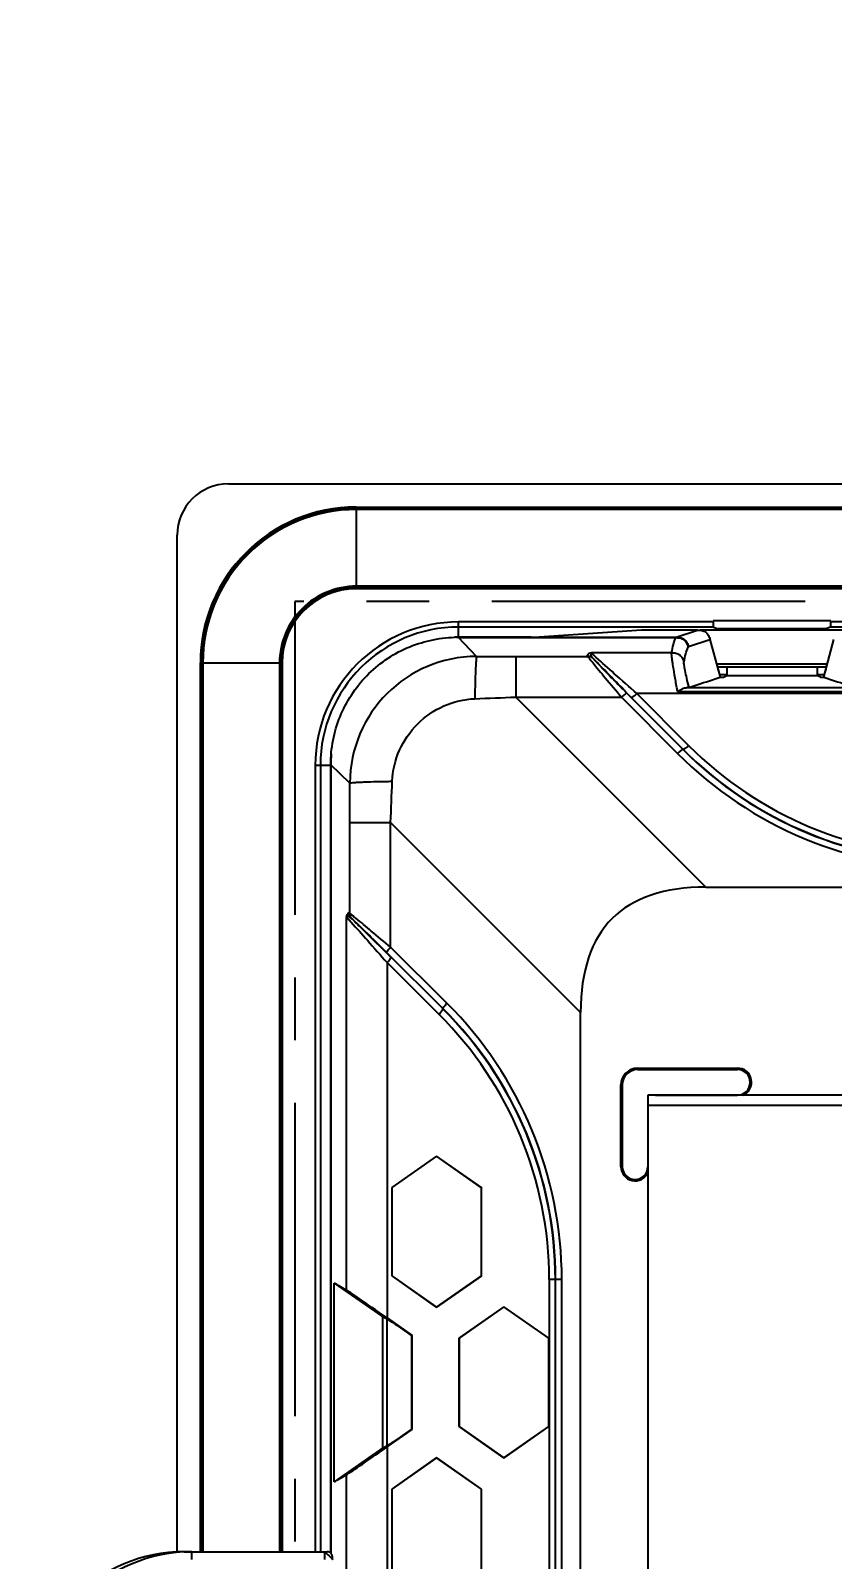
# Model space of a CAD drawing. Header units: millimetres. Extents: x 0 to 594, y 0 to 420.
# Drawn here: x 397.1 to 428.4, y 223.2 to 283 of the extents above; entities that cross this region are included whole.
import ezdxf

# ---------------------------------------------------------------- set-up
doc = ezdxf.new("R2010")
doc.units = ezdxf.units.MM
doc.header["$LTSCALE"] = 32.67
doc.linetypes.add('CENTER', pattern=[0.6, 0.375, -0.075, 0.075, -0.075])
doc.layers.get('0').update_dxf_attribs({"linetype": 'CONTINUOUS'})
for name, color, linetype in [('AUSFORMSCHRAEGEN', 7, 'CONTINUOUS'), ('FASEN', 7, 'CONTINUOUS'), ('KURVEN', 7, 'CONTINUOUS'), ('RUNDUNGEN', 7, 'CONTINUOUS'), ('ZEICHNUNGSBEMASSUNGEN', 7, 'CONTINUOUS')]:
    doc.layers.add(name, color=color, linetype=linetype)
doc.styles.get("Standard").update_dxf_attribs({"font": 'txt', "width": 0.7})
doc.dimstyles.new('DIMSTYLE_7', dxfattribs={"dimtxt": 3.5, "dimasz": 3.5, "dimexe": 2, "dimexo": 0, "dimgap": 0.875, "dimtad": 1, "dimdec": 1, "dimtxsty": 'STANDARD', "dimblk": '_FILLED', "dimblk1": '_FILLED', "dimblk2": '_FILLED', "dimcen": 0.09, "dimadec": 0, "dimazin": 0, "dimtp": 0.1, "dimtm": 0.1, "dimtfac": 1, "dimtdec": 1, "dimtofl": 0, "dimtmove": 0, "dimatfit": 3, "dimldrblk": '_FILLED', "dimfxl": 1, "dimtolj": 1, "dimarcsym": 0})

# ---------------------------------------------------------------- blocks, each defined once
blk = doc.blocks.new('_FILLED')
at = {"color": 0, "linetype": 'BYBLOCK'}
blk.add_solid([(0, 0), (-1, 0.143), (-1, -0.143)], dxfattribs=at)
blk = doc.blocks.new('*D9')
at = {"layer": 'ZEICHNUNGSBEMASSUNGEN', "color": 2, "linetype": 'CONTINUOUS'}
for p, q in [((495.803, 271.011), (495.803, 283.002)), ((495.803, 283.002), (495.803, 268.144)), ((473.052, 271.011), (497.803, 271.011)), ((495.803, 257.777), (495.803, 268.144)), ((495.803, 265.277), (495.803, 257.777))]:
    blk.add_line(p, q, dxfattribs=at)
at = {"layer": 'ZEICHNUNGSBEMASSUNGEN', "color": 2, "linetype": 'CONTINUOUS', "xscale": 3.5, "yscale": 3.5, "zscale": 3.5}
for p, rotation in [((495.803, 271.011), 270), ((495.803, 265.277), 90)]:
    blk.add_blockref('_FILLED', p, dxfattribs=dict(at, rotation=rotation))

msp = doc.modelspace()

# ---------------------------------------------------------------- linework, layer by layer
at = {"color": 9, "linetype": 'CONTINUOUS'}
for p, q in [((409.8022, 264.277), (409.8022, 261.277)), ((403.8022, 258.277), (406.8022, 258.277))]:
    msp.add_line(p, q, dxfattribs=at)
at = {"color": 7, "linetype": 'CONTINUOUS'}
for p, q in [((466.5522, 264.277), (409.8022, 264.277)), ((466.5522, 261.277), (409.8022, 261.277)), ((403.8022, 258.277), (403.8022, 223.527)), ((406.8022, 258.277), (406.8022, 223.527)), ((421.2022, 241.377), (421.2022, 191.977)), ((457.215, 241.377), (421.2022, 241.377)), ((455.015, 240.977), (421.2022, 240.977)), ((403.0677, 223.527), (408.6688, 223.527)), ((408.87, 223.2984), (408.8696, 223.3149)), ((408.8703, 223.2781), (408.87, 223.2984)), ((408.8705, 223.2532), (408.8703, 223.2781)), ((408.8706, 223.2271), (408.8705, 223.2532))]:
    msp.add_line(p, q, dxfattribs=at)
msp.add_lwpolyline([(408.8696, 223.3149), (408.8694, 223.3218), (408.8692, 223.328), (408.8689, 223.334), (408.8685, 223.341), (408.8677, 223.349), (408.8664, 223.3586), (408.8644, 223.369), (408.8618, 223.3795), (408.8585, 223.3903), (408.8545, 223.4014), (408.8496, 223.4125), (408.844, 223.4235), (408.8376, 223.4343), (408.8304, 223.4448), (408.8224, 223.4551), (408.8136, 223.4649), (408.8041, 223.4743), (408.7937, 223.4832), (408.7826, 223.4915), (408.7706, 223.4991), (408.758, 223.506), (408.7446, 223.512), (408.7305, 223.5172), (408.7158, 223.5214), (408.7006, 223.5244), (408.6849, 223.5263), (408.6688, 223.527)], dxfattribs=at)
for centre, radius, start, end in [((409.8022, 258.277), 6, 89.998857, 180.001097), ((409.8022, 258.277), 3, 89.996177, 180.003602), ((403.0682, 217.5274), 5.9996, 90.004754, 180.004488)]:
    msp.add_arc(centre, radius, start, end, dxfattribs=at)
at = {"color": 9, "linetype": 'CONTINUOUS'}
msp.add_arc((403.3719, 217.5275), 5.9996, 90.004999, 180.004729, dxfattribs=at)
for points, knots in [([(403.3766, 223.227), (403.3766, 223.2464), (403.3765, 223.2847), (403.3762, 223.3403), (403.3758, 223.3915), (403.3751, 223.4364), (403.3745, 223.469), (403.3739, 223.4907), (403.3734, 223.5033), (403.3729, 223.5129), (403.3726, 223.5206), (403.3718, 223.524), (403.3719, 223.527), (403.3714, 223.527)], [0, 0, 0, 0, 0.1948104, 0.3825038, 0.5552635, 0.7066807, 0.8310279, 0.8814552, 0.9234252, 0.9565142, 0.9803814, 0.994876, 1, 1, 1, 1]), ([(408.5706, 223.527), (408.5712, 223.527), (408.5729, 223.526), (408.5758, 223.5239), (408.5798, 223.5203), (408.5875, 223.5131), (408.5998, 223.5006), (408.6184, 223.4827), (408.6416, 223.4611), (408.6775, 223.4269), (408.724, 223.3807), (408.7704, 223.3343), (408.8048, 223.2986), (408.8262, 223.2752), (408.8441, 223.2563), (408.8567, 223.244), (408.8639, 223.2362), (408.8675, 223.2321), (408.8694, 223.2291), (408.8706, 223.2276), (408.8706, 223.2271)], [0, 0, 0, 0, 0.0045056, 0.0130119, 0.0256091, 0.0422618, 0.087678, 0.1492504, 0.2251184, 0.3110884, 0.4997265, 0.6881741, 0.7741592, 0.8504351, 0.9123231, 0.9577401, 0.9745669, 0.9874834, 0.9960991, 1, 1, 1, 1]), ([(408.5758, 223.227), (408.5758, 223.2464), (408.5757, 223.2847), (408.5754, 223.3403), (408.575, 223.3915), (408.5744, 223.4364), (408.5737, 223.469), (408.5731, 223.4907), (408.5727, 223.5033), (408.5721, 223.5129), (408.5719, 223.5206), (408.571, 223.524), (408.5711, 223.527), (408.5706, 223.527)], [0, 0, 0, 0, 0.1948104, 0.3825038, 0.5552635, 0.7066807, 0.8310279, 0.8814552, 0.9234252, 0.9565142, 0.9803814, 0.994876, 1, 1, 1, 1])]:
    msp.add_open_spline(points, degree=3, knots=knots, dxfattribs=at)
at = {"layer": 'AUSFORMSCHRAEGEN', "color": 7, "linetype": 'CONTINUOUS'}
for p, q in [((404.8022, 265.277), (466.5617, 265.277)), ((402.8022, 223.5175), (402.8022, 263.277)), ((420.9506, 259.5597), (416.9466, 259.2883)), ((428.8553, 259.5615), (423.2499, 259.5615)), ((428.354, 259.9287), (423.7505, 259.9287)), ((428.1522, 259.6165), (423.9522, 259.6165)), ((423.8863, 258.237), (428.2182, 258.237)), ((423.9025, 258.1767), (423.9522, 258.127)), ((423.9522, 257.9921), (423.9522, 258.127)), ((423.9522, 258.127), (428.1522, 258.127)), ((424.1522, 257.7226), (424.2829, 257.782)), ((424.2829, 258.127), (424.2829, 257.782)), ((424.2829, 257.782), (427.8216, 257.782)), ((427.8216, 258.127), (427.8216, 257.782)), ((427.9522, 257.7226), (427.8216, 257.782)), ((428.202, 258.1767), (428.1522, 258.127)), ((428.1522, 258.127), (428.1522, 257.9921)), ((408.8022, 254.277), (408.8022, 223.4759)), ((424.7022, 242.382), (420.8022, 242.382)), ((420.2022, 241.782), (420.2022, 238.582)), ((421.5022, 241.382), (424.7022, 241.382)), ((412.9423, 238.9964), (411.1857, 237.7664)), ((412.9422, 238.9877), (411.1928, 237.7627)), ((412.9423, 238.9964), (412.9422, 238.9877)), ((414.6928, 237.762), (412.9422, 238.9877)), ((414.6999, 237.7657), (412.9423, 238.9964)), ((411.1857, 237.7664), (411.1857, 234.309)), ((411.1857, 237.7664), (411.1928, 237.7627)), ((411.1928, 237.7627), (411.1928, 234.3127)), ((414.6999, 237.7657), (414.6928, 237.762)), ((414.6928, 234.312), (414.6928, 237.762)), ((414.6999, 234.3082), (414.6999, 237.7657)), ((408.9333, 226.2625), (408.9333, 234.0314)), ((408.9333, 234.0314), (410.8432, 232.7092)), ((411.1857, 234.309), (411.1928, 234.3127)), ((411.1857, 234.309), (412.9433, 233.0783)), ((411.1928, 234.3127), (412.9433, 233.087)), ((412.9433, 233.087), (414.6928, 234.312)), ((412.9433, 233.0783), (414.6999, 234.3082)), ((414.6999, 234.3082), (414.6928, 234.312)), ((410.8432, 227.5847), (410.8432, 232.7092)), ((411.0012, 232.62), (411.0012, 227.6739)), ((411.0037, 232.6709), (411.99, 231.9833)), ((412.9433, 233.0783), (412.9433, 233.087)), ((415.5723, 233.1064), (413.8157, 231.8764)), ((415.5722, 233.0977), (413.8228, 231.8727)), ((415.5723, 233.1064), (415.5722, 233.0977)), ((417.3228, 231.872), (415.5722, 233.0977)), ((417.3299, 231.8757), (415.5723, 233.1064)), ((411.2386, 232.4823), (411.1973, 232.5065)), ((411.3977, 232.3734), (411.9713, 231.9735)), ((411.99, 231.9833), (411.9713, 231.9735)), ((411.9713, 228.3204), (411.9713, 231.9735)), ((411.99, 228.3106), (411.99, 231.9833)), ((413.8157, 231.8764), (413.8157, 228.419)), ((413.8157, 231.8764), (413.8228, 231.8727)), ((413.8228, 231.8727), (413.8228, 228.4227)), ((417.3299, 231.8757), (417.3228, 231.872)), ((417.3228, 228.422), (417.3228, 231.872)), ((417.3299, 228.4182), (417.3299, 231.8757)), ((413.8157, 228.419), (413.8228, 228.4227)), ((413.8157, 228.419), (415.5733, 227.1883)), ((413.8228, 228.4227), (415.5733, 227.197)), ((415.5733, 227.197), (417.3228, 228.422)), ((415.5733, 227.1883), (417.3299, 228.4182)), ((417.3299, 228.4182), (417.3228, 228.422)), ((411.0037, 227.623), (411.99, 228.3106)), ((411.2386, 227.8116), (411.1973, 227.7874)), ((411.3977, 227.9205), (411.9713, 228.3204)), ((411.99, 228.3106), (411.9713, 228.3204)), ((410.8432, 227.5847), (408.9333, 226.2625)), ((412.9423, 227.2064), (411.1857, 225.9764)), ((412.9422, 227.1977), (411.1928, 225.9727)), ((412.9423, 227.2064), (412.9422, 227.1977)), ((414.6928, 225.972), (412.9422, 227.1977)), ((414.6999, 225.9757), (412.9423, 227.2064)), ((415.5733, 227.1883), (415.5733, 227.197)), ((411.1857, 225.9764), (411.1857, 222.519)), ((411.1857, 225.9764), (411.1928, 225.9727)), ((411.1928, 225.9727), (411.1928, 222.5227)), ((414.6999, 225.9757), (414.6928, 225.972)), ((414.6928, 222.522), (414.6928, 225.972)), ((414.6999, 222.5182), (414.6999, 225.9757))]:
    msp.add_line(p, q, dxfattribs=at)
at = {"layer": 'AUSFORMSCHRAEGEN', "color": 9, "linetype": 'CONTINUOUS'}
for p, q in [((470.2772, 257.082), (420.773, 257.082)), ((409.4122, 248.3416), (409.4122, 233.7599)), ((411.0038, 246.5597), (411.0037, 232.6709)), ((411.0037, 227.623), (411.0037, 220.8809)), ((409.4122, 226.534), (409.4122, 221.9699))]:
    msp.add_line(p, q, dxfattribs=at)
at = {"layer": 'AUSFORMSCHRAEGEN', "color": 7, "linetype": 'CONTINUOUS'}
for centre, radius, start, end in [((404.8022, 263.277), 2, 90, 180), ((413.8022, 254.277), 5, 174.902023, 180), ((420.8022, 241.782), 0.6, 90, 180), ((424.7022, 241.882), 0.5, 270, 90), ((421.5022, 241.082), 0.3, 90, 99.373055), ((420.7022, 238.582), 0.5, 180, 360)]:
    msp.add_arc(centre, radius, start, end, dxfattribs=at)
for centre, major_axis, ratio, start_param, end_param in [((421.3864, 259.5577), (0.45, 0), 0.0174551, 1.5707963, 2.8895671), ((533.3796, 146.7178), (124.9969, -87.5369), 0.0100078, 3.0199812, 3.0544493), ((411.3956, 232.3673), (2, -1.4006), 0.0100078, 1.775027, 3.0199812), ((533.3796, 146.7178), (123.197, -86.2763), 0.0100078, 3.0199812, 3.044762), ((411.4369, 232.3431), (0.2, -0.1401), 0.0100078, 1.775027, 3.0181124), ((533.3796, 313.5761), (123.197, 86.2763), 0.0100078, -3.044762, -3.0199812), ((411.4369, 227.9508), (0.2, 0.1401), 0.0100078, -3.0181124, -1.775027), ((411.3956, 227.9266), (2, 1.4006), 0.0100078, -3.0199812, -1.775027), ((533.3796, 313.5761), (124.9969, 87.5369), 0.0100078, -3.0544493, -3.0199812)]:
    msp.add_ellipse(centre, major_axis=major_axis, ratio=ratio, start_param=start_param, end_param=end_param, dxfattribs=at)
at = {"layer": 'FASEN', "color": 7, "linetype": 'CONTINUOUS'}
for p, q in [((423.9967, 257.827), (424.2829, 257.827)), ((424.0249, 257.7226), (424.1522, 257.7226)), ((427.8216, 257.827), (428.1077, 257.827)), ((427.9522, 257.7226), (428.0796, 257.7226))]:
    msp.add_line(p, q, dxfattribs=at)
at = {"layer": 'KURVEN', "color": 7, "linetype": 'CENTER'}
for p, q in [((407.399, 260.6802), (407.399, 223.527)), ((466.5522, 260.6802), (407.399, 260.6802))]:
    msp.add_line(p, q, dxfattribs=at)
at = {"layer": 'RUNDUNGEN', "color": 9, "linetype": 'CONTINUOUS'}
for p, q in [((409.8022, 264.3741), (409.8022, 264.2804)), ((409.8022, 264.3741), (466.5522, 264.3741)), ((409.8022, 264.3241), (466.5522, 264.3241)), ((409.8022, 261.2735), (409.8022, 261.1798)), ((466.5522, 261.2298), (409.8022, 261.2298)), ((466.5522, 261.1798), (409.8022, 261.1798)), ((413.8022, 259.28), (413.8022, 259.8802)), ((423.7505, 259.8802), (413.8022, 259.8802)), ((423.7608, 259.6802), (413.8022, 259.6802)), ((422.3018, 259.2848), (423.1448, 259.5656)), ((454.6108, 259.6802), (428.3437, 259.6802)), ((454.6005, 259.8802), (428.354, 259.8802)), ((413.7987, 259.2682), (422.2889, 259.2682)), ((414.5042, 258.5354), (413.7987, 259.2682)), ((416.8487, 259.2848), (422.3018, 259.2848)), ((422.7838, 258.9148), (423.6279, 259.1959)), ((403.7051, 223.527), (403.7051, 258.277)), ((403.7051, 258.277), (403.7988, 258.277)), ((403.7551, 223.527), (403.7551, 258.277)), ((406.8057, 258.277), (406.8994, 258.277)), ((406.8494, 258.277), (406.8494, 223.527)), ((406.8994, 258.277), (406.8994, 223.527)), ((416.0407, 258.5316), (416.0407, 256.9422)), ((416.0407, 258.5316), (418.8548, 258.5316)), ((418.8401, 258.5496), (418.8548, 258.5316)), ((422.1301, 258.6736), (418.991, 258.6736)), ((419.0521, 258.4646), (419.0669, 258.4465)), ((420.3825, 257.0955), (422.5753, 254.8918)), ((422.7936, 255.0514), (420.773, 257.082)), ((422.3611, 257.1592), (429.783, 257.1592)), ((422.7183, 257.3122), (429.3862, 257.3122)), ((423.4709, 249.512), (416.0407, 256.9422)), ((416.0407, 256.9422), (420.1703, 256.9422)), ((420.1703, 256.9422), (422.3632, 254.7385)), ((422.5753, 254.8918), (422.5815, 254.898)), ((408.199, 254.277), (408.199, 223.527)), ((408.199, 254.277), (408.8022, 254.277)), ((408.399, 254.277), (408.399, 223.527)), ((409.5507, 253.5821), (408.8022, 254.2989)), ((409.5545, 248.4775), (409.5545, 252.0417)), ((409.5545, 252.0417), (411.1438, 252.0417)), ((411.1438, 247.1621), (411.1438, 252.0417)), ((418.5722, 244.6133), (411.1438, 252.0417)), ((409.5545, 248.4775), (409.5365, 248.4923)), ((409.6396, 248.2654), (409.6216, 248.2802)), ((413.1924, 244.7589), (410.9905, 246.9499)), ((413.3457, 244.971), (411.1438, 247.1621)), ((411.0038, 246.5597), (413.0328, 244.5406)), ((420.8022, 242.4346), (420.8022, 242.382)), ((420.8022, 242.4346), (424.7022, 242.4346)), ((420.8022, 242.3846), (424.7022, 242.3846)), ((424.7022, 242.4346), (424.7022, 242.382)), ((420.1496, 238.582), (420.1496, 241.782)), ((420.1496, 241.782), (420.2022, 241.782)), ((420.1996, 238.582), (420.1996, 241.782)), ((421.5022, 241.382), (421.5022, 241.377)), ((424.7022, 241.3793), (421.5022, 241.3793)), ((424.7022, 241.377), (424.7022, 241.382)), ((420.1496, 238.582), (420.2022, 238.582)), ((417.344, 234.1688), (417.344, 202.5452)), ((417.8358, 234.1688), (417.344, 234.1688)), ((417.5946, 202.5452), (417.5946, 234.1686)), ((417.8358, 202.5452), (417.8358, 234.1688))]:
    msp.add_line(p, q, dxfattribs=at)
at = {"layer": 'RUNDUNGEN', "color": 7, "linetype": 'CONTINUOUS'}
for p, q in [((423.1448, 259.5656), (421.3864, 259.5656)), ((423.7505, 259.9287), (423.7505, 259.8802)), ((423.7608, 259.6802), (423.9522, 259.6165)), ((428.3437, 259.6802), (428.1522, 259.6165)), ((428.354, 259.8802), (428.354, 259.9287)), ((416.6431, 259.282), (413.6466, 259.28)), ((416.6431, 259.28), (416.8487, 259.2848)), ((423.6279, 259.1959), (424.0249, 257.7226)), ((428.0796, 257.7226), (428.4766, 259.1959)), ((419.0677, 258.4483), (419.0521, 258.4646)), ((420.3575, 257.1333), (420.2497, 257.242)), ((408.8022, 223.4759), (408.8022, 254.2989)), ((423.4709, 249.512), (522.1336, 249.512)), ((418.5722, 192.1006), (418.5722, 244.6133))]:
    msp.add_line(p, q, dxfattribs=at)
at = {"layer": 'RUNDUNGEN', "color": 9, "linetype": 'CONTINUOUS'}
for centre, radius, start, end in [((409.8022, 258.277), 6.0971, 90, 180), ((409.8022, 258.277), 6.0471, 90, 180), ((409.8022, 258.277), 6.0034, 90, 180), ((409.8022, 258.277), 2.9966, 90, 180), ((409.8022, 258.277), 2.9529, 90, 180), ((409.8022, 258.277), 2.9029, 90, 180), ((413.8022, 254.277), 5.6032, 90, 180), ((413.8022, 254.277), 5.4033, 90, 180), ((414.5224, 253.5637), 4.9717, 90.209728, 179.787562), ((416.0452, 571.1886), 312.657, 269.717595, 269.999162), ((401.5732, 611.4942), 354.8471, 272.077393, 272.336653), ((433.1655, 265.4875), 15.2391, 224.858314, 269.999956), ((433.1655, 265.4287), 14.9391, 224.855391, 270.000298), ((433.1655, 265.372), 14.6318, 224.85831, 269.99996), ((97.4494, 252.037), 312.1051, 0.000856, 0.283639), ((57.3243, 266.4793), 354.1139, 357.663353, 357.923765), ((402.7122, 234.1687), 14.6318, 0.000043, 45.141687), ((402.6555, 234.1687), 14.9391, 359.99963, 45.144642), ((402.5967, 234.1687), 15.2391, 0.000038, 45.141692), ((420.8022, 241.782), 0.6526, 90, 180), ((420.8022, 241.782), 0.6026, 90, 180), ((424.7022, 241.882), 0.5526, 293.528781, 90), ((424.7022, 241.882), 0.5026, 270, 90), ((421.5022, 241.082), 0.2974, 90, 94.659921), ((420.7022, 238.582), 0.5526, 180, 335.097568), ((420.7022, 238.582), 0.5026, 180, 356.551254)]:
    msp.add_arc(centre, radius, start, end, dxfattribs=at)
at = {"layer": 'RUNDUNGEN', "color": 7, "linetype": 'CONTINUOUS'}
for centre, radius, start, end in [((452.9748, 290.9837), 46.992, 223.817282, 224.084456), ((433.1655, 265.4308), 14.9318, 224.861147, 270.000376), ((383.738, 221.2559), 37.4202, 46.007344, 46.235091), ((249.5723, 84.3977), 229.0742, 45.139596, 45.262768), ((402.6534, 234.1687), 14.9318, 359.999666, 45.138936)]:
    msp.add_arc(centre, radius, start, end, dxfattribs=at)
for centre, major_axis, ratio, start_param, end_param in [((423.761, 259.8802), (0, 0.2), 0.0524078, 1.5707963, 3.1241394), ((428.3435, 259.8802), (0, 0.2), 0.0524078, -3.1241394, -1.5707963), ((546.1583, 121.9259), (-126.3555, 126.3555), 0.1399043, -0.139002, 0.139002)]:
    msp.add_ellipse(centre, major_axis=major_axis, ratio=ratio, start_param=start_param, end_param=end_param, dxfattribs=at)
for points, knots in [([(423.1448, 259.5656), (423.2007, 259.5656), (423.3135, 259.5625), (423.4706, 259.4908), (423.5812, 259.358), (423.6134, 259.2498), (423.6279, 259.1959)], [0, 0, 0, 0, 0.2504448, 0.5000884, 0.7496728, 1, 1, 1, 1]), ([(408.8022, 254.2989), (408.8022, 254.6188), (408.864, 255.2606), (409.2282, 256.4909), (410.1202, 257.8633), (411.4672, 258.7933), (412.6869, 259.1916), (413.3268, 259.2712), (413.6466, 259.28)], [0, 0, 0, 0, 0.125292, 0.2505866, 0.5000003, 0.7494138, 0.8747083, 1, 1, 1, 1]), ([(416.8487, 259.2848), (416.8593, 259.285), (416.892, 259.2859), (416.9246, 259.2868), (416.9466, 259.2883)], [0, 0, 0, 0, 0.3264263, 1, 1, 1, 1]), ([(420.2497, 257.242), (420.1562, 257.3364), (419.8116, 257.6846), (419.4682, 258.034), (419.2198, 258.2905)], [0, 0, 0, 0, 0.2712602, 1, 1, 1, 1]), ([(422.8091, 257.3177), (423.1132, 257.419), (423.519, 257.5547), (423.9254, 257.6887), (424.0273, 257.7226)], [0, 0, 0, 0, 0.7491531, 1, 1, 1, 1]), ([(428.0772, 257.7226), (428.1791, 257.6887), (428.5855, 257.5547), (428.9913, 257.419), (429.2954, 257.3177)], [0, 0, 0, 0, 0.2508469, 1, 1, 1, 1]), ([(422.3611, 257.1592), (422.4246, 257.1942), (422.5122, 257.2509), (422.6331, 257.3031), (422.6916, 257.3117), (422.7183, 257.3122)], [0, 0, 0, 0, 0.5540158, 0.7960825, 1, 1, 1, 1]), ([(422.8091, 257.3177), (422.8026, 257.3155), (422.7719, 257.3139), (422.7418, 257.3128), (422.7183, 257.3122)], [0, 0, 0, 0, 0.2236866, 1, 1, 1, 1]), ([(409.7288, 248.1771), (409.8081, 248.1006), (410.1694, 247.7496), (410.528, 247.3958), (410.8076, 247.1188)], [0, 0, 0, 0, 0.2187117, 1, 1, 1, 1])]:
    msp.add_open_spline(points, degree=3, knots=knots, dxfattribs=at)
at = {"layer": 'RUNDUNGEN', "color": 9, "linetype": 'CONTINUOUS'}
for points, knots in [([(413.7987, 259.2682), (413.7894, 259.2699), (413.7389, 259.2768), (413.688, 259.2784), (413.6466, 259.28)], [0, 0, 0, 0, 0.1859549, 1, 1, 1, 1]), ([(422.1301, 258.6736), (422.1491, 258.7841), (422.1909, 258.9855), (422.2533, 259.1819), (422.2889, 259.2682)], [0, 0, 0, 0, 0.5457348, 1, 1, 1, 1]), ([(422.2888, 259.2682), (422.2896, 259.2703), (422.2923, 259.2766), (422.297, 259.2833), (422.3017, 259.2848)], [0, 0, 0, 0, 0.3118445, 1, 1, 1, 1]), ([(422.2889, 259.2682), (422.3444, 259.2681), (422.4569, 259.2649), (422.6135, 259.193), (422.7238, 259.0609), (422.7563, 258.9533), (422.7709, 258.8998)], [0, 0, 0, 0, 0.2501063, 0.5003347, 0.7503523, 1, 1, 1, 1]), ([(422.3018, 259.2848), (422.3574, 259.2848), (422.4701, 259.2818), (422.6269, 259.2096), (422.7372, 259.0767), (422.7693, 258.9685), (422.7838, 258.9148)], [0, 0, 0, 0, 0.2498064, 0.4997657, 0.7498728, 1, 1, 1, 1]), ([(422.6121, 258.3076), (422.6312, 258.4177), (422.6729, 258.6183), (422.7353, 258.8139), (422.7709, 258.8998)], [0, 0, 0, 0, 0.5456805, 1, 1, 1, 1]), ([(422.7709, 258.8998), (422.7716, 258.9019), (422.774, 258.908), (422.7793, 258.9141), (422.7838, 258.9148)], [0, 0, 0, 0, 0.3259982, 1, 1, 1, 1]), ([(414.5039, 258.5354), (414.4981, 258.5131), (414.4905, 258.4515), (414.4799, 258.3363), (414.4703, 258.1762), (414.4568, 257.8859), (414.4443, 257.4494), (414.4383, 257.0803), (414.4362, 256.8803)], [0, 0, 0, 0, 0.0415812, 0.1119782, 0.209529, 0.3318701, 0.6380052, 1, 1, 1, 1]), ([(418.991, 258.6736), (418.9622, 258.6655), (418.9134, 258.6494), (418.8571, 258.6223), (418.8227, 258.5852), (418.8329, 258.5584), (418.8401, 258.5496)], [0, 0, 0, 0, 0.3996837, 0.6766177, 0.8487092, 1, 1, 1, 1]), ([(419.0522, 258.4644), (419.0247, 258.4918), (418.9578, 258.5359), (418.879, 258.5502), (418.8401, 258.5496)], [0, 0, 0, 0, 0.4987489, 1, 1, 1, 1]), ([(418.8548, 258.5316), (418.8752, 258.5025), (418.9355, 258.4261), (418.9963, 258.3502), (419.0352, 258.3023)], [0, 0, 0, 0, 0.3654198, 1, 1, 1, 1]), ([(418.991, 258.6736), (418.9806, 258.6642), (418.9648, 258.6354), (418.9721, 258.5821), (419.002, 258.5235), (419.0331, 258.4851), (419.0518, 258.4648)], [0, 0, 0, 0, 0.1764613, 0.3817973, 0.6519707, 1, 1, 1, 1]), ([(419.1808, 258.4936), (419.1403, 258.5307), (419.0766, 258.5901), (419.013, 258.65), (418.991, 258.6736)], [0, 0, 0, 0, 0.6296869, 1, 1, 1, 1]), ([(419.0352, 258.3023), (419.2001, 258.0992), (419.5778, 257.6452), (419.9579, 257.1934), (420.1703, 256.9422)], [0, 0, 0, 0, 0.4430025, 1, 1, 1, 1]), ([(419.0669, 258.4465), (419.0725, 258.4397), (419.1091, 258.3977), (419.1472, 258.3572), (419.1794, 258.3231)], [0, 0, 0, 0, 0.1582567, 1, 1, 1, 1]), ([(419.1794, 258.3231), (419.3503, 258.1418), (419.7514, 257.7325), (420.1541, 257.325), (420.3825, 257.0955)], [0, 0, 0, 0, 0.4349543, 1, 1, 1, 1]), ([(420.773, 257.082), (420.4778, 257.34), (419.9451, 257.8083), (419.4146, 258.2792), (419.1808, 258.4936)], [0, 0, 0, 0, 0.5528221, 1, 1, 1, 1]), ([(422.3351, 257.3097), (422.3035, 257.4764), (422.2487, 257.7818), (422.1883, 258.1426), (422.154, 258.3802), (422.1378, 258.5105), (422.1299, 258.6045), (422.1284, 258.655), (422.1301, 258.6736)], [0, 0, 0, 0, 0.3688794, 0.6741662, 0.7948252, 0.8905617, 0.959375, 1, 1, 1, 1]), ([(422.1301, 258.6736), (422.1856, 258.6735), (422.298, 258.6703), (422.4543, 258.5991), (422.5648, 258.4679), (422.5975, 258.3608), (422.6121, 258.3076)], [0, 0, 0, 0, 0.2506253, 0.5011511, 0.750952, 1, 1, 1, 1]), ([(422.8091, 257.3177), (422.779, 257.4382), (422.7256, 257.6592), (422.6615, 257.9523), (422.6244, 258.1476), (422.6116, 258.2565), (422.6107, 258.2936), (422.6121, 258.3076)], [0, 0, 0, 0, 0.3687753, 0.6743907, 0.8905388, 0.9581206, 1, 1, 1, 1]), ([(420.3825, 257.0955), (420.3801, 257.0974), (420.3703, 257.097), (420.3457, 257.0865), (420.3018, 257.0569), (420.2399, 257.0067), (420.1946, 256.9653), (420.1704, 256.9422)], [0, 0, 0, 0, 0.0348835, 0.0966548, 0.3087369, 0.6225721, 1, 1, 1, 1]), ([(420.773, 257.082), (420.7489, 257.0589), (420.7035, 257.0175), (420.6417, 256.9672), (420.5977, 256.9377), (420.5731, 256.9272), (420.5634, 256.9268), (420.5609, 256.9287)], [0, 0, 0, 0, 0.3774279, 0.6912632, 0.9033452, 0.9651165, 1, 1, 1, 1]), ([(411.2058, 253.65), (411.2209, 254.0649), (411.4189, 254.8965), (412.1444, 255.9417), (413.1897, 256.6672), (414.0213, 256.8652), (414.4362, 256.8803)], [0, 0, 0, 0, 0.2499189, 0.4999995, 0.7500802, 1, 1, 1, 1]), ([(422.5027, 254.8579), (422.4922, 254.8503), (422.4437, 254.813), (422.3981, 254.7719), (422.3632, 254.7385)], [0, 0, 0, 0, 0.2113041, 1, 1, 1, 1]), ([(422.5753, 254.8918), (422.5729, 254.8937), (422.5631, 254.8933), (422.5386, 254.8828), (422.518, 254.8689), (422.5027, 254.8579)], [0, 0, 0, 0, 0.1129877, 0.3130653, 1, 1, 1, 1]), ([(422.7936, 255.0514), (422.7695, 255.0282), (422.7241, 254.9869), (422.6623, 254.9366), (422.6183, 254.907), (422.5937, 254.8965), (422.584, 254.8961), (422.5815, 254.898)], [0, 0, 0, 0, 0.3774279, 0.6912631, 0.9033452, 0.9651165, 1, 1, 1, 1]), ([(409.5507, 253.5821), (409.573, 253.5879), (409.6347, 253.5956), (409.7498, 253.6062), (409.91, 253.6158), (410.2003, 253.6293), (410.6368, 253.6419), (411.0059, 253.6479), (411.2058, 253.65)], [0, 0, 0, 0, 0.0416211, 0.1120453, 0.2096108, 0.3319545, 0.6380633, 1, 1, 1, 1]), ([(409.5365, 248.4923), (409.5277, 248.4995), (409.5008, 248.5097), (409.4637, 248.4755), (409.4365, 248.4192), (409.4202, 248.3705), (409.4122, 248.3416)], [0, 0, 0, 0, 0.1516229, 0.3237366, 0.6004429, 1, 1, 1, 1]), ([(409.6216, 248.2802), (409.6012, 248.299), (409.5628, 248.3302), (409.504, 248.3603), (409.4506, 248.3678), (409.4215, 248.3521), (409.4122, 248.3416)], [0, 0, 0, 0, 0.3480566, 0.6183008, 0.8236722, 1, 1, 1, 1]), ([(409.4122, 248.3416), (409.4372, 248.3183), (409.5008, 248.2506), (409.5639, 248.1827), (409.6034, 248.1396)], [0, 0, 0, 0, 0.3689112, 1, 1, 1, 1]), ([(409.6216, 248.2802), (409.5943, 248.3077), (409.5502, 248.3746), (409.5359, 248.4533), (409.5365, 248.4923)], [0, 0, 0, 0, 0.4987439, 1, 1, 1, 1]), ([(409.7844, 248.2966), (409.7364, 248.3356), (409.6603, 248.3966), (409.5837, 248.4571), (409.5545, 248.4775)], [0, 0, 0, 0, 0.6345001, 1, 1, 1, 1]), ([(409.6034, 248.1396), (409.8167, 247.9065), (410.284, 247.3802), (410.7486, 246.8517), (411.0038, 246.5597)], [0, 0, 0, 0, 0.4489454, 1, 1, 1, 1]), ([(409.7634, 248.1526), (409.7497, 248.1655), (409.7089, 248.2035), (409.6682, 248.2419), (409.6396, 248.2654)], [0, 0, 0, 0, 0.3371718, 1, 1, 1, 1]), ([(410.9905, 246.9499), (410.7612, 247.1781), (410.3538, 247.5807), (409.9447, 247.9816), (409.7634, 248.1526)], [0, 0, 0, 0, 0.5649286, 1, 1, 1, 1]), ([(411.1438, 247.1621), (410.8928, 247.3743), (410.4412, 247.7543), (409.9875, 248.1318), (409.7844, 248.2966)], [0, 0, 0, 0, 0.5568883, 1, 1, 1, 1]), ([(410.9905, 246.9499), (410.9886, 246.9523), (410.989, 246.9621), (410.9995, 246.9867), (411.0291, 247.0306), (411.0793, 247.0925), (411.1207, 247.1378), (411.1438, 247.162)], [0, 0, 0, 0, 0.0348827, 0.0966539, 0.3087361, 0.6225717, 1, 1, 1, 1]), ([(411.0037, 246.5597), (411.0269, 246.5838), (411.0682, 246.6292), (411.1185, 246.691), (411.148, 246.735), (411.1586, 246.7596), (411.159, 246.7693), (411.1571, 246.7718)], [0, 0, 0, 0, 0.3774279, 0.6912631, 0.9033452, 0.9651165, 1, 1, 1, 1]), ([(413.0328, 244.5406), (413.056, 244.5647), (413.0973, 244.6101), (413.1476, 244.6719), (413.1771, 244.7159), (413.1877, 244.7405), (413.1881, 244.7502), (413.1862, 244.7527)], [0, 0, 0, 0, 0.3774279, 0.6912631, 0.9033452, 0.9651165, 1, 1, 1, 1]), ([(413.1924, 244.7589), (413.1905, 244.7613), (413.1909, 244.7711), (413.2014, 244.7956), (413.2153, 244.8162), (413.2263, 244.8315)], [0, 0, 0, 0, 0.1129877, 0.3130653, 1, 1, 1, 1]), ([(413.2263, 244.8315), (413.2339, 244.842), (413.2712, 244.8905), (413.3123, 244.9361), (413.3457, 244.971)], [0, 0, 0, 0, 0.2113041, 1, 1, 1, 1])]:
    msp.add_open_spline(points, degree=3, knots=knots, dxfattribs=at)
for points in [[(418.9698, 258.5103), (418.9336, 258.5248), (418.8938, 258.5321), (418.8548, 258.5315)], [(419.0669, 258.4465), (419.0394, 258.4738), (419.0057, 258.4959), (418.9698, 258.5103)], [(422.3611, 257.1592), (422.3532, 257.2095), (422.344, 257.2595), (422.3351, 257.3097)], [(409.5757, 248.3626), (409.5612, 248.3987), (409.5539, 248.4386), (409.5545, 248.4775)], [(409.6396, 248.2654), (409.6123, 248.2929), (409.5902, 248.3266), (409.5757, 248.3626)]]:
    msp.add_open_spline(points, degree=3, dxfattribs=at)

# ---------------------------------------------------------------- dimensions: what is measured, and where the dimension line sits
at = {"layer": 'ZEICHNUNGSBEMASSUNGEN', "color": 2, "linetype": 'CONTINUOUS'}
dim = msp.add_linear_dim(base=(495.8035, 271.0106), p1=(404.8022, 265.277), p2=(473.0522, 271.0106), angle=90, dimstyle='DIMSTYLE_7', dxfattribs=at)
dim.commit()
dim.dimension.update_dxf_attribs({"geometry": '*D9', "text_midpoint": (495.8035, 275.7523), "dimtype": 160})

doc.saveas('drawing.dxf')
